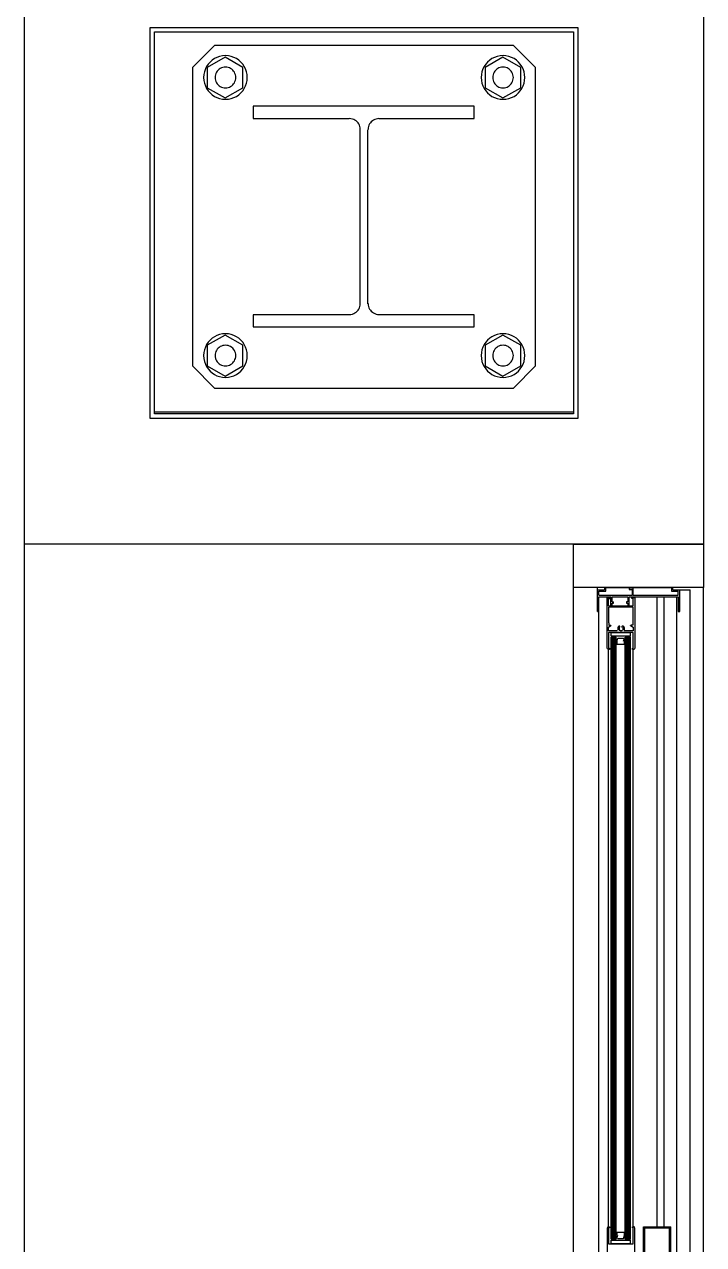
# Model space of a CAD drawing. Header units: millimetres. Extents: x 7649 to 34105, y 3983 to 25377.
# Drawn here: x 7649 to 8432, y 11830 to 13235 of the extents above; entities that cross this region are included whole.
import ezdxf

# ---------------------------------------------------------------- set-up
doc = ezdxf.new("R2010")
doc.units = ezdxf.units.MM

msp = doc.modelspace()

# ---------------------------------------------------------------- linework, layer by layer
at = {"layer": 'GEOMETRY', "color": 7}
for p, q in [((7649.45694, 5374.92222), (7649.45694, 25376.89306)), ((7868.53194, 13210.82222), (7843.13194, 13185.42222)), ((8212.49028, 13210.82222), (7868.53194, 13210.82222)), ((8237.89028, 13185.42222), (8212.49028, 13210.82222)), ((7880.70278, 13197.59306), (7860.06528, 13185.42222)), ((7863.19396, 13191.81873), (7861.06924, 13189.40484)), ((7865.60789, 13193.94341), (7863.19396, 13191.81873)), ((7868.28106, 13195.74893), (7865.60789, 13193.94341)), ((7871.18355, 13197.20535), (7868.28106, 13195.74893)), ((7874.28539, 13198.28273), (7871.18355, 13197.20535)), ((7877.55665, 13198.95111), (7874.28539, 13198.28273)), ((7880.96736, 13199.18056), (7877.55665, 13198.95111)), ((7900.81111, 13185.42222), (7880.70278, 13197.59306)), ((7884.37807, 13198.95111), (7880.96736, 13199.18056)), ((7887.64933, 13198.28273), (7884.37807, 13198.95111)), ((7890.75117, 13197.20535), (7887.64933, 13198.28273)), ((7893.65366, 13195.74893), (7890.75117, 13197.20535)), ((7896.32684, 13193.94341), (7893.65366, 13195.74893)), ((7898.74076, 13191.81873), (7896.32684, 13193.94341)), ((7900.86548, 13189.40484), (7898.74076, 13191.81873)), ((8200.31944, 13197.59306), (8180.21111, 13185.42222)), ((8182.81063, 13191.81873), (8180.68591, 13189.40484)), ((8185.22455, 13193.94341), (8182.81063, 13191.81873)), ((8187.89773, 13195.74893), (8185.22455, 13193.94341)), ((8190.80022, 13197.20535), (8187.89773, 13195.74893)), ((8193.90206, 13198.28273), (8190.80022, 13197.20535)), ((8197.17331, 13198.95111), (8193.90206, 13198.28273)), ((8200.58403, 13199.18056), (8197.17331, 13198.95111)), ((8220.95694, 13185.42222), (8200.31944, 13197.59306)), ((8203.99474, 13198.95111), (8200.58403, 13199.18056)), ((8207.26599, 13198.28273), (8203.99474, 13198.95111)), ((8210.36784, 13197.20535), (8207.26599, 13198.28273)), ((8213.27032, 13195.74893), (8210.36784, 13197.20535)), ((8215.9435, 13193.94341), (8213.27032, 13195.74893)), ((8218.35743, 13191.81873), (8215.9435, 13193.94341)), ((8220.48214, 13189.40484), (8218.35743, 13191.81873)), ((7843.13194, 13185.42222), (7843.13194, 12841.99306)), ((7856.0614, 13177.45596), (7855.83194, 13174.04514)), ((7856.72981, 13180.72729), (7856.0614, 13177.45596)), ((7857.80722, 13183.82917), (7856.72981, 13180.72729)), ((7859.26368, 13186.73167), (7857.80722, 13183.82917)), ((7861.06924, 13189.40484), (7859.26368, 13186.73167)), ((7860.06528, 13185.42222), (7860.06528, 13162.13889)), ((7869.4864, 13177.21018), (7869.1698, 13175.66068)), ((7869.99674, 13178.67945), (7869.4864, 13177.21018)), ((7870.68662, 13180.0543), (7869.99674, 13178.67945)), ((7871.54187, 13181.32055), (7870.68662, 13180.0543)), ((7872.5483, 13182.464), (7871.54187, 13181.32055)), ((7873.69173, 13183.47047), (7872.5483, 13182.464)), ((7874.95797, 13184.32576), (7873.69173, 13183.47047)), ((7876.33283, 13185.01569), (7874.95797, 13184.32576)), ((7877.80214, 13185.52606), (7876.33283, 13185.01569)), ((7879.35171, 13185.84269), (7877.80214, 13185.52606)), ((7880.96736, 13185.95139), (7879.35171, 13185.84269)), ((7882.58301, 13185.84269), (7880.96736, 13185.95139)), ((7884.13258, 13185.52606), (7882.58301, 13185.84269)), ((7885.60189, 13185.01569), (7884.13258, 13185.52606)), ((7886.97676, 13184.32576), (7885.60189, 13185.01569)), ((7888.243, 13183.47047), (7886.97676, 13184.32576)), ((7889.38642, 13182.464), (7888.243, 13183.47047)), ((7890.39285, 13181.32055), (7889.38642, 13182.464)), ((7891.2481, 13180.0543), (7890.39285, 13181.32055)), ((7891.93799, 13178.67945), (7891.2481, 13180.0543)), ((7892.44832, 13177.21018), (7891.93799, 13178.67945)), ((7892.76492, 13175.66068), (7892.44832, 13177.21018)), ((7900.81111, 13162.13889), (7900.81111, 13185.42222)), ((7902.67104, 13186.73167), (7900.86548, 13189.40484)), ((7904.1275, 13183.82917), (7902.67104, 13186.73167)), ((7905.20491, 13180.72729), (7904.1275, 13183.82917)), ((7905.87332, 13177.45596), (7905.20491, 13180.72729)), ((7906.10278, 13174.04514), (7905.87332, 13177.45596)), ((8175.67807, 13177.45596), (8175.44861, 13174.04514)), ((8176.34648, 13180.72729), (8175.67807, 13177.45596)), ((8177.42389, 13183.82917), (8176.34648, 13180.72729)), ((8178.88035, 13186.73167), (8177.42389, 13183.82917)), ((8180.68591, 13189.40484), (8178.88035, 13186.73167)), ((8180.21111, 13185.42222), (8180.21111, 13162.13889)), ((8189.10307, 13177.21018), (8188.78646, 13175.66068)), ((8189.6134, 13178.67945), (8189.10307, 13177.21018)), ((8190.30329, 13180.0543), (8189.6134, 13178.67945)), ((8191.15854, 13181.32055), (8190.30329, 13180.0543)), ((8192.16497, 13182.464), (8191.15854, 13181.32055)), ((8193.30839, 13183.47047), (8192.16497, 13182.464)), ((8194.57463, 13184.32576), (8193.30839, 13183.47047)), ((8195.9495, 13185.01569), (8194.57463, 13184.32576)), ((8197.41881, 13185.52606), (8195.9495, 13185.01569)), ((8198.96838, 13185.84269), (8197.41881, 13185.52606)), ((8200.58403, 13185.95139), (8198.96838, 13185.84269)), ((8202.19967, 13185.84269), (8200.58403, 13185.95139)), ((8203.74925, 13185.52606), (8202.19967, 13185.84269)), ((8205.21856, 13185.01569), (8203.74925, 13185.52606)), ((8206.59342, 13184.32576), (8205.21856, 13185.01569)), ((8207.85966, 13183.47047), (8206.59342, 13184.32576)), ((8209.00309, 13182.464), (8207.85966, 13183.47047)), ((8210.00952, 13181.32055), (8209.00309, 13182.464)), ((8210.86477, 13180.0543), (8210.00952, 13181.32055)), ((8211.55465, 13178.67945), (8210.86477, 13180.0543)), ((8212.06499, 13177.21018), (8211.55465, 13178.67945)), ((8212.38159, 13175.66068), (8212.06499, 13177.21018)), ((8222.28771, 13186.73167), (8220.48214, 13189.40484)), ((8220.95694, 13162.13889), (8220.95694, 13185.42222)), ((8223.74417, 13183.82917), (8222.28771, 13186.73167)), ((8224.82158, 13180.72729), (8223.74417, 13183.82917)), ((8225.48999, 13177.45596), (8224.82158, 13180.72729)), ((8225.71944, 13174.04514), (8225.48999, 13177.45596)), ((8237.89028, 12841.99306), (8237.89028, 13185.42222)), ((7855.83194, 13174.04514), (7856.0614, 13170.63432)), ((7856.0614, 13170.63432), (7856.72981, 13167.36299)), ((7856.72981, 13167.36299), (7857.80722, 13164.26111)), ((7857.80722, 13164.26111), (7859.26368, 13161.35861)), ((7860.06528, 13162.13889), (7880.70278, 13150.49722)), ((7869.1698, 13175.66068), (7869.06111, 13174.04514)), ((7869.06111, 13174.04514), (7869.1698, 13172.4296)), ((7869.1698, 13172.4296), (7869.4864, 13170.8801)), ((7869.4864, 13170.8801), (7869.99674, 13169.41083)), ((7869.99674, 13169.41083), (7870.68662, 13168.03597)), ((7870.68662, 13168.03597), (7871.54187, 13166.76973)), ((7871.54187, 13166.76973), (7872.5483, 13165.62627)), ((7872.5483, 13165.62627), (7873.69173, 13164.61981)), ((7873.69173, 13164.61981), (7874.95797, 13163.76451)), ((7874.95797, 13163.76451), (7876.33283, 13163.07459)), ((7876.33283, 13163.07459), (7877.80214, 13162.56421)), ((7877.80214, 13162.56421), (7879.35171, 13162.24759)), ((7879.35171, 13162.24759), (7880.96736, 13162.13889)), ((7880.70278, 13150.49722), (7900.81111, 13162.13889)), ((7880.96736, 13162.13889), (7882.58301, 13162.24759)), ((7882.58301, 13162.24759), (7884.13258, 13162.56421)), ((7884.13258, 13162.56421), (7885.60189, 13163.07459)), ((7885.60189, 13163.07459), (7886.97676, 13163.76451)), ((7886.97676, 13163.76451), (7888.243, 13164.61981)), ((7888.243, 13164.61981), (7889.38642, 13165.62627)), ((7889.38642, 13165.62627), (7890.39285, 13166.76973)), ((7890.39285, 13166.76973), (7891.2481, 13168.03597)), ((7891.2481, 13168.03597), (7891.93799, 13169.41083)), ((7891.93799, 13169.41083), (7892.44832, 13170.8801)), ((7892.44832, 13170.8801), (7892.76492, 13172.4296)), ((7892.87361, 13174.04514), (7892.76492, 13175.66068)), ((7892.76492, 13172.4296), (7892.87361, 13174.04514)), ((7902.67104, 13161.35861), (7904.1275, 13164.26111)), ((7904.1275, 13164.26111), (7905.20491, 13167.36299)), ((7905.20491, 13167.36299), (7905.87332, 13170.63432)), ((7905.87332, 13170.63432), (7906.10278, 13174.04514)), ((8175.44861, 13174.04514), (8175.67807, 13170.63432)), ((8175.67807, 13170.63432), (8176.34648, 13167.36299)), ((8176.34648, 13167.36299), (8177.42389, 13164.26111)), ((8177.42389, 13164.26111), (8178.88035, 13161.35861)), ((8180.21111, 13162.13889), (8200.31944, 13150.49722)), ((8188.78646, 13175.66068), (8188.67778, 13174.04514)), ((8188.67778, 13174.04514), (8188.78646, 13172.4296)), ((8188.78646, 13172.4296), (8189.10307, 13170.8801)), ((8189.10307, 13170.8801), (8189.6134, 13169.41083)), ((8189.6134, 13169.41083), (8190.30329, 13168.03597)), ((8190.30329, 13168.03597), (8191.15854, 13166.76973)), ((8191.15854, 13166.76973), (8192.16497, 13165.62627)), ((8192.16497, 13165.62627), (8193.30839, 13164.61981)), ((8193.30839, 13164.61981), (8194.57463, 13163.76451)), ((8194.57463, 13163.76451), (8195.9495, 13163.07459)), ((8195.9495, 13163.07459), (8197.41881, 13162.56421)), ((8197.41881, 13162.56421), (8198.96838, 13162.24759)), ((8198.96838, 13162.24759), (8200.58403, 13162.13889)), ((8200.31944, 13150.49722), (8220.95694, 13162.13889)), ((8200.58403, 13162.13889), (8202.19967, 13162.24759)), ((8202.19967, 13162.24759), (8203.74925, 13162.56421)), ((8203.74925, 13162.56421), (8205.21856, 13163.07459)), ((8205.21856, 13163.07459), (8206.59342, 13163.76451)), ((8206.59342, 13163.76451), (8207.85966, 13164.61981)), ((8207.85966, 13164.61981), (8209.00309, 13165.62627)), ((8209.00309, 13165.62627), (8210.00952, 13166.76973)), ((8210.00952, 13166.76973), (8210.86477, 13168.03597)), ((8210.86477, 13168.03597), (8211.55465, 13169.41083)), ((8211.55465, 13169.41083), (8212.06499, 13170.8801)), ((8212.06499, 13170.8801), (8212.38159, 13172.4296)), ((8212.49028, 13174.04514), (8212.38159, 13175.66068)), ((8212.38159, 13172.4296), (8212.49028, 13174.04514)), ((8222.28771, 13161.35861), (8223.74417, 13164.26111)), ((8223.74417, 13164.26111), (8224.82158, 13167.36299)), ((8224.82158, 13167.36299), (8225.48999, 13170.63432)), ((8225.48999, 13170.63432), (8225.71944, 13174.04514)), ((7859.26368, 13161.35861), (7861.06924, 13158.68544)), ((7861.06924, 13158.68544), (7863.19396, 13156.27155)), ((7863.19396, 13156.27155), (7865.60789, 13154.14687)), ((7865.60789, 13154.14687), (7868.28106, 13152.34134)), ((7868.28106, 13152.34134), (7871.18355, 13150.88493)), ((7871.18355, 13150.88493), (7874.28539, 13149.80755)), ((7874.28539, 13149.80755), (7877.55665, 13149.13917)), ((7877.55665, 13149.13917), (7880.96736, 13148.90972)), ((7880.96736, 13148.90972), (7884.37807, 13149.13917)), ((7884.37807, 13149.13917), (7887.64933, 13149.80755)), ((7887.64933, 13149.80755), (7890.75117, 13150.88493)), ((7890.75117, 13150.88493), (7893.65366, 13152.34134)), ((7893.65366, 13152.34134), (7896.32684, 13154.14687)), ((7896.32684, 13154.14687), (7898.74076, 13156.27155)), ((7898.74076, 13156.27155), (7900.86548, 13158.68544)), ((7900.86548, 13158.68544), (7902.67104, 13161.35861)), ((8178.88035, 13161.35861), (8180.68591, 13158.68544)), ((8180.68591, 13158.68544), (8182.81063, 13156.27155)), ((8182.81063, 13156.27155), (8185.22455, 13154.14687)), ((8185.22455, 13154.14687), (8187.89773, 13152.34134)), ((8187.89773, 13152.34134), (8190.80022, 13150.88493)), ((8190.80022, 13150.88493), (8193.90206, 13149.80755)), ((8193.90206, 13149.80755), (8197.17331, 13149.13917)), ((8197.17331, 13149.13917), (8200.58403, 13148.90972)), ((8200.58403, 13148.90972), (8203.99474, 13149.13917)), ((8203.99474, 13149.13917), (8207.26599, 13149.80755)), ((8207.26599, 13149.80755), (8210.36784, 13150.88493)), ((8210.36784, 13150.88493), (8213.27032, 13152.34134)), ((8213.27032, 13152.34134), (8215.9435, 13154.14687)), ((8215.9435, 13154.14687), (8218.35743, 13156.27155)), ((8218.35743, 13156.27155), (8220.48214, 13158.68544)), ((8220.48214, 13158.68544), (8222.28771, 13161.35861)), ((8167.51111, 13140.97222), (7912.98194, 13140.97222)), ((7912.98194, 13140.97222), (7912.98194, 13126.68472)), ((8167.51111, 13126.68472), (8167.51111, 13140.97222)), ((7912.98194, 13126.68472), (8023.57778, 13126.68472)), ((8025.52975, 13126.5712), (8023.84236, 13126.68472)), ((8027.14816, 13126.24051), (8025.52975, 13126.5712)), ((8028.68275, 13125.70747), (8027.14816, 13126.24051)), ((8030.11871, 13124.9869), (8028.68275, 13125.70747)), ((8031.44123, 13124.09362), (8030.11871, 13124.9869)), ((8032.63549, 13123.04244), (8031.44123, 13124.09362)), ((8033.68667, 13121.84818), (8032.63549, 13123.04244)), ((8034.57996, 13120.52566), (8033.68667, 13121.84818)), ((8035.30053, 13119.08969), (8034.57996, 13120.52566)), ((8046.97143, 13120.52566), (8046.25086, 13119.08969)), ((8047.86471, 13121.84818), (8046.97143, 13120.52566)), ((8048.91589, 13123.04244), (8047.86471, 13121.84818)), ((8050.11015, 13124.09362), (8048.91589, 13123.04244)), ((8051.43268, 13124.9869), (8050.11015, 13124.09362)), ((8052.86864, 13125.70747), (8051.43268, 13124.9869)), ((8054.40323, 13126.24051), (8052.86864, 13125.70747)), ((8056.02163, 13126.5712), (8054.40323, 13126.24051)), ((8057.70903, 13126.68472), (8056.02163, 13126.5712)), ((8057.44444, 13126.68472), (8167.51111, 13126.68472)), ((8035.83357, 13117.5551), (8035.30053, 13119.08969)), ((8036.16426, 13115.9367), (8035.83357, 13117.5551)), ((8036.27778, 13114.24931), (8036.16426, 13115.9367)), ((8036.27778, 12913.43056), (8036.27778, 13113.98472)), ((8044.74444, 12913.43056), (8044.74444, 13113.98472)), ((8045.38713, 13115.9367), (8045.27361, 13114.24931)), ((8045.71782, 13117.5551), (8045.38713, 13115.9367)), ((8046.25086, 13119.08969), (8045.71782, 13117.5551)), ((8035.30053, 12908.85475), (8035.83357, 12910.38934)), ((8035.83357, 12910.38934), (8036.16426, 12912.00775)), ((8036.16426, 12912.00775), (8036.27778, 12913.69514)), ((8045.27361, 12913.69514), (8045.38713, 12912.00775)), ((8045.38713, 12912.00775), (8045.71782, 12910.38934)), ((8045.71782, 12910.38934), (8046.25086, 12908.85475)), ((8023.57778, 12900.73056), (7912.98194, 12900.73056)), ((7912.98194, 12900.73056), (7912.98194, 12886.97222)), ((8023.84236, 12901.25972), (8025.52975, 12901.37324)), ((8025.52975, 12901.37324), (8027.14816, 12901.70393)), ((8027.14816, 12901.70393), (8028.68275, 12902.23697)), ((8028.68275, 12902.23697), (8030.11871, 12902.95754)), ((8030.11871, 12902.95754), (8031.44123, 12903.85083)), ((8031.44123, 12903.85083), (8032.63549, 12904.90201)), ((8032.63549, 12904.90201), (8033.68667, 12906.09627)), ((8033.68667, 12906.09627), (8034.57996, 12907.41879)), ((8034.57996, 12907.41879), (8035.30053, 12908.85475)), ((8046.25086, 12908.85475), (8046.97143, 12907.41879)), ((8046.97143, 12907.41879), (8047.86471, 12906.09627)), ((8047.86471, 12906.09627), (8048.91589, 12904.90201)), ((8048.91589, 12904.90201), (8050.11015, 12903.85083)), ((8050.11015, 12903.85083), (8051.43268, 12902.95754)), ((8051.43268, 12902.95754), (8052.86864, 12902.23697)), ((8052.86864, 12902.23697), (8054.40323, 12901.70393)), ((8054.40323, 12901.70393), (8056.02163, 12901.37324)), ((8056.02163, 12901.37324), (8057.70903, 12901.25972)), ((8167.51111, 12900.73056), (8057.44444, 12900.73056)), ((8167.51111, 12886.97222), (8167.51111, 12900.73056)), ((7912.98194, 12886.97222), (8167.51111, 12886.97222)), ((7861.06924, 12869.259), (7859.26368, 12866.58583)), ((7880.70278, 12877.44722), (7860.06528, 12865.80556)), ((7863.19396, 12871.6729), (7861.06924, 12869.259)), ((7865.60789, 12873.79758), (7863.19396, 12871.6729)), ((7868.28106, 12875.6031), (7865.60789, 12873.79758)), ((7871.18355, 12877.05952), (7868.28106, 12875.6031)), ((7874.28539, 12878.13689), (7871.18355, 12877.05952)), ((7877.55665, 12878.80527), (7874.28539, 12878.13689)), ((7880.96736, 12879.03472), (7877.55665, 12878.80527)), ((7900.81111, 12865.80556), (7880.70278, 12877.44722)), ((7884.37807, 12878.80527), (7880.96736, 12879.03472)), ((7887.64933, 12878.13689), (7884.37807, 12878.80527)), ((7890.75117, 12877.05952), (7887.64933, 12878.13689)), ((7893.65366, 12875.6031), (7890.75117, 12877.05952)), ((7896.32684, 12873.79758), (7893.65366, 12875.6031)), ((7898.74076, 12871.6729), (7896.32684, 12873.79758)), ((7900.86548, 12869.259), (7898.74076, 12871.6729)), ((7902.67104, 12866.58583), (7900.86548, 12869.259)), ((8180.68591, 12869.259), (8178.88035, 12866.58583)), ((8200.31944, 12877.44722), (8180.21111, 12865.80556)), ((8182.81063, 12871.6729), (8180.68591, 12869.259)), ((8185.22455, 12873.79758), (8182.81063, 12871.6729)), ((8187.89773, 12875.6031), (8185.22455, 12873.79758)), ((8190.80022, 12877.05952), (8187.89773, 12875.6031)), ((8193.90206, 12878.13689), (8190.80022, 12877.05952)), ((8197.17331, 12878.80527), (8193.90206, 12878.13689)), ((8200.58403, 12879.03472), (8197.17331, 12878.80527)), ((8220.95694, 12865.80556), (8200.31944, 12877.44722)), ((8203.99474, 12878.80527), (8200.58403, 12879.03472)), ((8207.26599, 12878.13689), (8203.99474, 12878.80527)), ((8210.36784, 12877.05952), (8207.26599, 12878.13689)), ((8213.27032, 12875.6031), (8210.36784, 12877.05952)), ((8215.9435, 12873.79758), (8213.27032, 12875.6031)), ((8218.35743, 12871.6729), (8215.9435, 12873.79758)), ((8220.48214, 12869.259), (8218.35743, 12871.6729)), ((8222.28771, 12866.58583), (8220.48214, 12869.259)), ((7856.0614, 12857.31013), (7855.83194, 12853.89931)), ((7855.83194, 12853.89931), (7856.0614, 12850.48848)), ((7856.72981, 12860.58145), (7856.0614, 12857.31013)), ((7857.80722, 12863.68333), (7856.72981, 12860.58145)), ((7859.26368, 12866.58583), (7857.80722, 12863.68333)), ((7860.06528, 12865.80556), (7860.06528, 12841.99306)), ((7869.1698, 12855.51484), (7869.06111, 12853.89931)), ((7869.06111, 12853.89931), (7869.1698, 12852.28377)), ((7869.4864, 12857.06434), (7869.1698, 12855.51484)), ((7869.99674, 12858.53362), (7869.4864, 12857.06434)), ((7870.68662, 12859.90847), (7869.99674, 12858.53362)), ((7871.54187, 12861.17472), (7870.68662, 12859.90847)), ((7872.5483, 12862.31817), (7871.54187, 12861.17472)), ((7873.69173, 12863.32464), (7872.5483, 12862.31817)), ((7874.95797, 12864.17993), (7873.69173, 12863.32464)), ((7876.33283, 12864.86986), (7874.95797, 12864.17993)), ((7877.80214, 12865.38023), (7876.33283, 12864.86986)), ((7879.35171, 12865.69686), (7877.80214, 12865.38023)), ((7880.96736, 12865.80556), (7879.35171, 12865.69686)), ((7882.58301, 12865.69686), (7880.96736, 12865.80556)), ((7884.13258, 12865.38023), (7882.58301, 12865.69686)), ((7885.60189, 12864.86986), (7884.13258, 12865.38023)), ((7886.97676, 12864.17993), (7885.60189, 12864.86986)), ((7888.243, 12863.32464), (7886.97676, 12864.17993)), ((7889.38642, 12862.31817), (7888.243, 12863.32464)), ((7890.39285, 12861.17472), (7889.38642, 12862.31817)), ((7891.2481, 12859.90847), (7890.39285, 12861.17472)), ((7891.93799, 12858.53362), (7891.2481, 12859.90847)), ((7892.44832, 12857.06434), (7891.93799, 12858.53362)), ((7892.76492, 12855.51484), (7892.44832, 12857.06434)), ((7892.87361, 12853.89931), (7892.76492, 12855.51484)), ((7892.76492, 12852.28377), (7892.87361, 12853.89931)), ((7900.81111, 12841.99306), (7900.81111, 12865.80556)), ((7904.1275, 12863.68333), (7902.67104, 12866.58583)), ((7905.20491, 12860.58145), (7904.1275, 12863.68333)), ((7905.87332, 12857.31013), (7905.20491, 12860.58145)), ((7906.10278, 12853.89931), (7905.87332, 12857.31013)), ((7905.87332, 12850.48848), (7906.10278, 12853.89931)), ((8175.67807, 12857.31013), (8175.44861, 12853.89931)), ((8175.44861, 12853.89931), (8175.67807, 12850.48848)), ((8176.34648, 12860.58145), (8175.67807, 12857.31013)), ((8177.42389, 12863.68333), (8176.34648, 12860.58145)), ((8178.88035, 12866.58583), (8177.42389, 12863.68333)), ((8180.21111, 12865.80556), (8180.21111, 12841.99306)), ((8188.78646, 12855.51484), (8188.67778, 12853.89931)), ((8188.67778, 12853.89931), (8188.78646, 12852.28377)), ((8189.10307, 12857.06434), (8188.78646, 12855.51484)), ((8189.6134, 12858.53362), (8189.10307, 12857.06434)), ((8190.30329, 12859.90847), (8189.6134, 12858.53362)), ((8191.15854, 12861.17472), (8190.30329, 12859.90847)), ((8192.16497, 12862.31817), (8191.15854, 12861.17472)), ((8193.30839, 12863.32464), (8192.16497, 12862.31817)), ((8194.57463, 12864.17993), (8193.30839, 12863.32464)), ((8195.9495, 12864.86986), (8194.57463, 12864.17993)), ((8197.41881, 12865.38023), (8195.9495, 12864.86986)), ((8198.96838, 12865.69686), (8197.41881, 12865.38023)), ((8200.58403, 12865.80556), (8198.96838, 12865.69686)), ((8202.19967, 12865.69686), (8200.58403, 12865.80556)), ((8203.74925, 12865.38023), (8202.19967, 12865.69686)), ((8205.21856, 12864.86986), (8203.74925, 12865.38023)), ((8206.59342, 12864.17993), (8205.21856, 12864.86986)), ((8207.85966, 12863.32464), (8206.59342, 12864.17993)), ((8209.00309, 12862.31817), (8207.85966, 12863.32464)), ((8210.00952, 12861.17472), (8209.00309, 12862.31817)), ((8210.86477, 12859.90847), (8210.00952, 12861.17472)), ((8211.55465, 12858.53362), (8210.86477, 12859.90847)), ((8212.06499, 12857.06434), (8211.55465, 12858.53362)), ((8212.38159, 12855.51484), (8212.06499, 12857.06434)), ((8212.49028, 12853.89931), (8212.38159, 12855.51484)), ((8212.38159, 12852.28377), (8212.49028, 12853.89931)), ((8220.95694, 12841.99306), (8220.95694, 12865.80556)), ((8223.74417, 12863.68333), (8222.28771, 12866.58583)), ((8224.82158, 12860.58145), (8223.74417, 12863.68333)), ((8225.48999, 12857.31013), (8224.82158, 12860.58145)), ((8225.71944, 12853.89931), (8225.48999, 12857.31013)), ((8225.48999, 12850.48848), (8225.71944, 12853.89931)), ((7843.13194, 12841.99306), (7868.53194, 12816.59306)), ((7856.0614, 12850.48848), (7856.72981, 12847.21716)), ((7856.72981, 12847.21716), (7857.80722, 12844.11528)), ((7857.80722, 12844.11528), (7859.26368, 12841.21278)), ((7859.26368, 12841.21278), (7861.06924, 12838.53961)), ((7860.06528, 12841.99306), (7880.70278, 12830.35139)), ((7869.1698, 12852.28377), (7869.4864, 12850.73427)), ((7869.4864, 12850.73427), (7869.99674, 12849.265)), ((7869.99674, 12849.265), (7870.68662, 12847.89014)), ((7870.68662, 12847.89014), (7871.54187, 12846.62389)), ((7871.54187, 12846.62389), (7872.5483, 12845.48044)), ((7872.5483, 12845.48044), (7873.69173, 12844.47397)), ((7873.69173, 12844.47397), (7874.95797, 12843.61868)), ((7874.95797, 12843.61868), (7876.33283, 12842.92875)), ((7876.33283, 12842.92875), (7877.80214, 12842.41838)), ((7877.80214, 12842.41838), (7879.35171, 12842.10175)), ((7879.35171, 12842.10175), (7880.96736, 12841.99306)), ((7880.70278, 12830.35139), (7900.81111, 12841.99306)), ((7880.96736, 12841.99306), (7882.58301, 12842.10175)), ((7882.58301, 12842.10175), (7884.13258, 12842.41838)), ((7884.13258, 12842.41838), (7885.60189, 12842.92875)), ((7885.60189, 12842.92875), (7886.97676, 12843.61868)), ((7886.97676, 12843.61868), (7888.243, 12844.47397)), ((7888.243, 12844.47397), (7889.38642, 12845.48044)), ((7889.38642, 12845.48044), (7890.39285, 12846.62389)), ((7890.39285, 12846.62389), (7891.2481, 12847.89014)), ((7891.2481, 12847.89014), (7891.93799, 12849.265)), ((7891.93799, 12849.265), (7892.44832, 12850.73427)), ((7892.44832, 12850.73427), (7892.76492, 12852.28377)), ((7900.86548, 12838.53961), (7902.67104, 12841.21278)), ((7902.67104, 12841.21278), (7904.1275, 12844.11528)), ((7904.1275, 12844.11528), (7905.20491, 12847.21716)), ((7905.20491, 12847.21716), (7905.87332, 12850.48848)), ((8175.67807, 12850.48848), (8176.34648, 12847.21716)), ((8176.34648, 12847.21716), (8177.42389, 12844.11528)), ((8177.42389, 12844.11528), (8178.88035, 12841.21278)), ((8178.88035, 12841.21278), (8180.68591, 12838.53961)), ((8180.21111, 12841.99306), (8200.31944, 12830.35139)), ((8188.78646, 12852.28377), (8189.10307, 12850.73427)), ((8189.10307, 12850.73427), (8189.6134, 12849.265)), ((8189.6134, 12849.265), (8190.30329, 12847.89014)), ((8190.30329, 12847.89014), (8191.15854, 12846.62389)), ((8191.15854, 12846.62389), (8192.16497, 12845.48044)), ((8192.16497, 12845.48044), (8193.30839, 12844.47397)), ((8193.30839, 12844.47397), (8194.57463, 12843.61868)), ((8194.57463, 12843.61868), (8195.9495, 12842.92875)), ((8195.9495, 12842.92875), (8197.41881, 12842.41838)), ((8197.41881, 12842.41838), (8198.96838, 12842.10175)), ((8198.96838, 12842.10175), (8200.58403, 12841.99306)), ((8200.31944, 12830.35139), (8220.95694, 12841.99306)), ((8200.58403, 12841.99306), (8202.19967, 12842.10175)), ((8202.19967, 12842.10175), (8203.74925, 12842.41838)), ((8203.74925, 12842.41838), (8205.21856, 12842.92875)), ((8205.21856, 12842.92875), (8206.59342, 12843.61868)), ((8206.59342, 12843.61868), (8207.85966, 12844.47397)), ((8207.85966, 12844.47397), (8209.00309, 12845.48044)), ((8209.00309, 12845.48044), (8210.00952, 12846.62389)), ((8210.00952, 12846.62389), (8210.86477, 12847.89014)), ((8210.86477, 12847.89014), (8211.55465, 12849.265)), ((8211.55465, 12849.265), (8212.06499, 12850.73427)), ((8212.06499, 12850.73427), (8212.38159, 12852.28377)), ((8212.49028, 12816.59306), (8237.89028, 12841.99306)), ((8220.48214, 12838.53961), (8222.28771, 12841.21278)), ((8222.28771, 12841.21278), (8223.74417, 12844.11528)), ((8223.74417, 12844.11528), (8224.82158, 12847.21716)), ((8224.82158, 12847.21716), (8225.48999, 12850.48848)), ((7861.06924, 12838.53961), (7863.19396, 12836.12571)), ((7863.19396, 12836.12571), (7865.60789, 12834.00103)), ((7865.60789, 12834.00103), (7868.28106, 12832.19551)), ((7868.28106, 12832.19551), (7871.18355, 12830.73909)), ((7871.18355, 12830.73909), (7874.28539, 12829.66172)), ((7874.28539, 12829.66172), (7877.55665, 12828.99334)), ((7877.55665, 12828.99334), (7880.96736, 12828.76389)), ((7880.96736, 12828.76389), (7884.37807, 12828.99334)), ((7884.37807, 12828.99334), (7887.64933, 12829.66172)), ((7887.64933, 12829.66172), (7890.75117, 12830.73909)), ((7890.75117, 12830.73909), (7893.65366, 12832.19551)), ((7893.65366, 12832.19551), (7896.32684, 12834.00103)), ((7896.32684, 12834.00103), (7898.74076, 12836.12571)), ((7898.74076, 12836.12571), (7900.86548, 12838.53961)), ((8180.68591, 12838.53961), (8182.81063, 12836.12571)), ((8182.81063, 12836.12571), (8185.22455, 12834.00103)), ((8185.22455, 12834.00103), (8187.89773, 12832.19551)), ((8187.89773, 12832.19551), (8190.80022, 12830.73909)), ((8190.80022, 12830.73909), (8193.90206, 12829.66172)), ((8193.90206, 12829.66172), (8197.17331, 12828.99334)), ((8197.17331, 12828.99334), (8200.58403, 12828.76389)), ((8200.58403, 12828.76389), (8203.99474, 12828.99334)), ((8203.99474, 12828.99334), (8207.26599, 12829.66172)), ((8207.26599, 12829.66172), (8210.36784, 12830.73909)), ((8210.36784, 12830.73909), (8213.27032, 12832.19551)), ((8213.27032, 12832.19551), (8215.9435, 12834.00103)), ((8215.9435, 12834.00103), (8218.35743, 12836.12571)), ((8218.35743, 12836.12571), (8220.48214, 12838.53961)), ((7868.53194, 12816.59306), (8212.49028, 12816.59306)), ((7799.21111, 12789.07639), (8281.81111, 12789.07639)), ((8281.81111, 11056.58472), (8281.81111, 12586.93472)), ((8309.32778, 12584.28889), (8309.32778, 12586.93472)), ((8318.85278, 12586.93472), (8317.26528, 12586.93472)), ((8317.26528, 12586.93472), (8317.26528, 12584.28889)), ((8318.85278, 12582.70139), (8318.85278, 12586.93472)), ((8318.85278, 12586.93472), (8394.52361, 12586.93472)), ((8345.84028, 12586.40556), (8345.84028, 12584.81806)), ((8345.84028, 12586.40556), (8350.60278, 12586.40556)), ((8350.60278, 12577.93889), (8350.60278, 12586.40556)), ((8396.11111, 12586.93472), (8394.52361, 12586.93472)), ((8394.52361, 12586.93472), (8394.52361, 12582.70139)), ((8396.11111, 12584.28889), (8396.11111, 12586.93472)), ((8431.56528, 11056.58472), (8431.56528, 12586.93472)), ((8309.32778, 12584.28889), (8317.26528, 12584.28889)), ((8309.32778, 12559.41806), (8309.32778, 12584.28889)), ((8310.91528, 12582.70139), (8318.85278, 12582.70139)), ((8310.91528, 12577.93889), (8310.91528, 12582.70139)), ((8310.91528, 12577.93889), (8349.54444, 12577.93889)), ((8310.91528, 12559.41806), (8310.91528, 12576.35139)), ((8310.91528, 12576.35139), (8324.67361, 12576.35139)), ((8310.91528, 11066.63889), (8310.91528, 12576.35139)), ((8320.44028, 12516.55556), (8320.44028, 12575.29306)), ((8320.44028, 12575.29306), (8323.61528, 12575.29306)), ((8322.02778, 12565.76806), (8322.02778, 12574.23472)), ((8322.02778, 12574.23472), (8323.61528, 12574.23472)), ((8323.61528, 12574.23472), (8323.61528, 12575.29306)), ((8324.67361, 12566.29722), (8324.67361, 12576.35139)), ((8326.26111, 12570.53056), (8326.26111, 12576.35139)), ((8326.26111, 12576.35139), (8344.25278, 12576.35139)), ((8344.25278, 12576.35139), (8344.25278, 12570.53056)), ((8345.84028, 12584.81806), (8349.54444, 12584.81806)), ((8345.84028, 12576.35139), (8402.46111, 12576.35139)), ((8345.84028, 12566.29722), (8345.84028, 12576.35139)), ((8349.01528, 12575.29306), (8352.19028, 12575.29306)), ((8349.01528, 12574.23472), (8349.01528, 12575.29306)), ((8350.60278, 12574.23472), (8349.01528, 12574.23472)), ((8349.54444, 12577.93889), (8349.54444, 12584.81806)), ((8350.60278, 12577.93889), (8402.46111, 12577.93889)), ((8350.60278, 12565.76806), (8350.60278, 12574.23472)), ((8352.19028, 12575.29306), (8352.19028, 12516.55556)), ((8378.11944, 11850.86389), (8378.11944, 12576.35139)), ((8386.05694, 11850.86389), (8386.05694, 12576.35139)), ((8394.52361, 12582.70139), (8402.46111, 12582.70139)), ((8396.11111, 12584.28889), (8404.04861, 12584.28889)), ((8400.87361, 11066.63889), (8400.87361, 12576.35139)), ((8402.46111, 12577.93889), (8402.46111, 12582.70139)), ((8402.46111, 12576.35139), (8402.46111, 12559.41806)), ((8404.04861, 12584.28889), (8416.21944, 12584.28889)), ((8404.04861, 12559.41806), (8404.04861, 12584.28889)), ((8416.21944, 11058.70139), (8416.21944, 12584.28889)), ((8309.32778, 12559.41806), (8310.91528, 12559.41806)), ((8322.02778, 12565.76806), (8350.60278, 12565.76806)), ((8350.60278, 12564.18056), (8322.02778, 12564.18056)), ((8322.02778, 12564.18056), (8322.02778, 12546.18889)), ((8324.67361, 12566.29722), (8326.26111, 12566.29722)), ((8326.26111, 12570.53056), (8327.84861, 12570.53056)), ((8326.26111, 12566.29722), (8326.26111, 12568.94306)), ((8326.26111, 12568.94306), (8327.84861, 12568.94306)), ((8327.84861, 12568.94306), (8327.84861, 12570.53056)), ((8344.25278, 12570.53056), (8342.66528, 12570.53056)), ((8342.66528, 12570.53056), (8342.66528, 12568.94306)), ((8342.66528, 12568.94306), (8344.25278, 12568.94306)), ((8344.25278, 12568.94306), (8344.25278, 12566.29722)), ((8344.25278, 12566.29722), (8345.84028, 12566.29722)), ((8350.60278, 12546.18889), (8350.60278, 12564.18056)), ((8402.46111, 12559.41806), (8404.04861, 12559.41806)), ((8322.02778, 12546.18889), (8322.55694, 12546.18889)), ((8322.55694, 12546.18889), (8322.55694, 12543.54306)), ((8350.60278, 12546.18889), (8350.07361, 12546.18889)), ((8350.07361, 12546.18889), (8350.07361, 12543.54306)), ((8322.02778, 12541.42639), (8324.67361, 12543.01389)), ((8322.02778, 12537.19306), (8322.02778, 12541.42639)), ((8332.08194, 12537.19306), (8322.02778, 12537.19306)), ((8350.60278, 12535.07639), (8322.02778, 12535.07639)), ((8322.02778, 12535.07639), (8322.02778, 12517.08472)), ((8322.55694, 12543.54306), (8324.67361, 12543.54306)), ((8325.20278, 12543.01389), (8325.20278, 12543.54306)), ((8325.20278, 12530.84306), (8325.20278, 12535.07639)), ((8325.20278, 12535.07639), (8347.42778, 12535.07639)), ((8347.42778, 12530.84306), (8325.20278, 12530.84306)), ((8325.20278, 11836.57639), (8325.20278, 12529.78472)), ((8325.20278, 12529.78472), (8331.02361, 12529.78472)), ((8326.26111, 11836.57639), (8326.26111, 12529.78472)), ((8327.31944, 11836.57639), (8327.31944, 12529.78472)), ((8328.37778, 11836.57639), (8328.37778, 12529.78472)), ((8329.43611, 11836.57639), (8329.43611, 12529.78472)), ((8329.96528, 11836.57639), (8329.96528, 12529.78472)), ((8331.02361, 11836.57639), (8331.02361, 12529.78472)), ((8332.6469, 12540.1066), (8332.61231, 12539.68011)), ((8332.61231, 12539.68011), (8332.62402, 12539.25021)), ((8332.62402, 12539.25021), (8332.68298, 12538.82068)), ((8332.72688, 12540.52589), (8332.6469, 12540.1066)), ((8332.68298, 12538.82068), (8332.79012, 12538.39529)), ((8332.8513, 12540.93421), (8332.72688, 12540.52589)), ((8332.79012, 12538.39529), (8332.94637, 12537.97784)), ((8333.01923, 12541.32777), (8332.8513, 12540.93421)), ((8333.22974, 12541.70279), (8333.01923, 12541.32777)), ((8333.48189, 12542.05549), (8333.22974, 12541.70279)), ((8333.77475, 12542.38208), (8333.48189, 12542.05549)), ((8334.10738, 12542.67879), (8333.77475, 12542.38208)), ((8334.03005, 12542.35614), (8333.9687, 12542.31187)), ((8334.09458, 12542.39397), (8334.03005, 12542.35614)), ((8334.16179, 12542.4253), (8334.09458, 12542.39397)), ((8334.2312, 12542.45008), (8334.16179, 12542.4253)), ((8334.19861, 12540.36806), (8334.72778, 12540.36806)), ((8334.21164, 12539.82341), (8334.19861, 12539.57431)), ((8334.19861, 12539.57431), (8334.21164, 12539.3252)), ((8334.19861, 12537.72222), (8334.72778, 12537.72222)), ((8334.25074, 12540.07036), (8334.21164, 12539.82341)), ((8334.21164, 12539.3252), (8334.25074, 12539.07825)), ((8334.30233, 12542.46826), (8334.2312, 12542.45008)), ((8334.3159, 12540.31301), (8334.25074, 12540.07036)), ((8334.25074, 12539.07825), (8334.3159, 12538.83561)), ((8334.3747, 12542.47977), (8334.30233, 12542.46826)), ((8334.40712, 12540.54919), (8334.3159, 12540.31301)), ((8334.3159, 12538.83561), (8334.40712, 12538.59942)), ((8334.44783, 12542.48458), (8334.3747, 12542.47977)), ((8334.52441, 12540.77675), (8334.40712, 12540.54919)), ((8334.40712, 12538.59942), (8334.52441, 12538.37186)), ((8334.52122, 12542.48261), (8334.44783, 12542.48458)), ((8334.5944, 12542.47383), (8334.52122, 12542.48261)), ((8334.66776, 12540.99355), (8334.52441, 12540.77675)), ((8334.52441, 12538.37186), (8334.66776, 12538.15506)), ((8334.66688, 12542.45817), (8334.5944, 12542.47383)), ((8334.73818, 12542.43558), (8334.66688, 12542.45817)), ((8334.72778, 12537.72222), (8334.72778, 12537.19306)), ((8334.80782, 12542.406), (8334.73818, 12542.43558)), ((8334.87434, 12542.36996), (8334.80782, 12542.406)), ((8334.93643, 12542.32825), (8334.87434, 12542.36996)), ((8334.99383, 12542.28131), (8334.93643, 12542.32825)), ((8335.04629, 12542.22954), (8334.99383, 12542.28131)), ((8335.01786, 12541.12318), (8335.05468, 12541.16165)), ((8335.09355, 12542.17336), (8335.04629, 12542.22954)), ((8335.05468, 12541.16165), (8335.08865, 12541.20226)), ((8335.08865, 12541.20226), (8335.11972, 12541.24485)), ((8335.13535, 12542.11316), (8335.09355, 12542.17336)), ((8335.11972, 12541.24485), (8335.14779, 12541.28927)), ((8335.17143, 12542.04938), (8335.13535, 12542.11316)), ((8335.14779, 12541.28927), (8335.17282, 12541.33535)), ((8335.16062, 12537.66221), (8335.37742, 12537.51886)), ((8335.20152, 12541.98241), (8335.17143, 12542.04938)), ((8335.17282, 12541.33535), (8335.19473, 12541.38293)), ((8335.19473, 12541.38293), (8335.21346, 12541.43186)), ((8335.22538, 12541.91268), (8335.20152, 12541.98241)), ((8335.21346, 12541.43186), (8335.22893, 12541.48196)), ((8335.24274, 12541.84058), (8335.22538, 12541.91268)), ((8335.22893, 12541.48196), (8335.24109, 12541.53309)), ((8335.24109, 12541.53309), (8335.24985, 12541.58507)), ((8335.25335, 12541.76655), (8335.24274, 12541.84058)), ((8335.24985, 12541.58507), (8335.25516, 12541.63775)), ((8335.25694, 12541.69097), (8335.25335, 12541.76655)), ((8335.25516, 12541.63775), (8335.25694, 12541.69097)), ((8335.37742, 12537.51886), (8335.60498, 12537.40157)), ((8335.60498, 12537.40157), (8335.84116, 12537.31034)), ((8335.84116, 12537.31034), (8336.0838, 12537.24518)), ((8336.0838, 12537.24518), (8336.33076, 12537.20609)), ((8336.33076, 12537.20609), (8336.57986, 12537.19306)), ((8336.57986, 12537.19306), (8336.82897, 12537.20609)), ((8336.82897, 12537.20609), (8337.07592, 12537.24518)), ((8337.07592, 12537.24518), (8337.31856, 12537.31034)), ((8337.31856, 12537.31034), (8337.55474, 12537.40157)), ((8337.37361, 12537.19306), (8337.37361, 12537.72222)), ((8337.37659, 12541.76), (8337.37415, 12541.66162)), ((8337.37415, 12541.66162), (8337.38385, 12541.5637)), ((8337.39119, 12541.85762), (8337.37659, 12541.76)), ((8337.38385, 12541.5637), (8337.40563, 12541.46743)), ((8337.41802, 12541.95326), (8337.39119, 12541.85762)), ((8337.40563, 12541.46743), (8337.43945, 12541.37403)), ((8337.45711, 12542.04571), (8337.41802, 12541.95326)), ((8337.43945, 12541.37403), (8337.48527, 12541.28472)), ((8337.50851, 12542.13377), (8337.45711, 12542.04571)), ((8337.48527, 12541.28472), (8337.54303, 12541.2007)), ((8337.57225, 12542.21622), (8337.50851, 12542.13377)), ((8337.54303, 12541.2007), (8337.6127, 12541.12318)), ((8337.55474, 12537.40157), (8337.78231, 12537.51886)), ((8337.64615, 12542.28972), (8337.57225, 12542.21622)), ((8337.72714, 12542.35166), (8337.64615, 12542.28972)), ((8337.81403, 12542.40193), (8337.72714, 12542.35166)), ((8337.78231, 12537.51886), (8337.9991, 12537.66221)), ((8337.90559, 12542.44043), (8337.81403, 12542.40193)), ((8338.00064, 12542.46705), (8337.90559, 12542.44043)), ((8338.09795, 12542.48168), (8338.00064, 12542.46705)), ((8338.19633, 12542.48423), (8338.09795, 12542.48168)), ((8338.29455, 12542.47457), (8338.19633, 12542.48423)), ((8338.39143, 12542.45262), (8338.29455, 12542.47457)), ((8338.48574, 12542.41825), (8338.39143, 12542.45262)), ((8338.57629, 12542.37137), (8338.48574, 12542.41825)), ((8338.63531, 12540.77675), (8338.49196, 12540.99355)), ((8338.49196, 12538.15506), (8338.63531, 12538.37186)), ((8338.66186, 12542.31187), (8338.57629, 12542.37137)), ((8338.7526, 12540.54919), (8338.63531, 12540.77675)), ((8338.63531, 12538.37186), (8338.7526, 12538.59942)), ((8338.84382, 12540.31301), (8338.7526, 12540.54919)), ((8338.7526, 12538.59942), (8338.84382, 12538.83561)), ((8338.90898, 12540.07036), (8338.84382, 12540.31301)), ((8338.84382, 12538.83561), (8338.90898, 12539.07825)), ((8338.94808, 12539.82341), (8338.90898, 12540.07036)), ((8338.90898, 12539.07825), (8338.94808, 12539.3252)), ((8338.96111, 12539.57431), (8338.94808, 12539.82341)), ((8338.94808, 12539.3252), (8338.96111, 12539.57431)), ((8339.28039, 12542.48261), (8339.05234, 12542.67879)), ((8339.49146, 12542.27131), (8339.28039, 12542.48261)), ((8339.685, 12542.04602), (8339.49146, 12542.27131)), ((8339.86047, 12541.80786), (8339.685, 12542.04602)), ((8340.01733, 12541.55795), (8339.86047, 12541.80786)), ((8340.15503, 12541.29743), (8340.01733, 12541.55795)), ((8350.60278, 12537.19306), (8340.01944, 12537.19306)), ((8340.27303, 12541.02742), (8340.15503, 12541.29743)), ((8340.21335, 12537.97784), (8340.26639, 12538.10446)), ((8340.26639, 12538.10446), (8340.31496, 12538.23265)), ((8340.37079, 12540.74903), (8340.27303, 12541.02742)), ((8340.31496, 12538.23265), (8340.35901, 12538.36228)), ((8340.35901, 12538.36228), (8340.39854, 12538.49324)), ((8340.44778, 12540.46341), (8340.37079, 12540.74903)), ((8340.39854, 12538.49324), (8340.43351, 12538.62541)), ((8340.43351, 12538.62541), (8340.46389, 12538.75866)), ((8340.50343, 12540.17166), (8340.44778, 12540.46341)), ((8340.46389, 12538.75866), (8340.48967, 12538.89288)), ((8340.48967, 12538.89288), (8340.51082, 12539.02795)), ((8340.53723, 12539.87492), (8340.50343, 12540.17166)), ((8340.51082, 12539.02795), (8340.52732, 12539.16374)), ((8340.52732, 12539.16374), (8340.53913, 12539.30015)), ((8340.54861, 12539.57431), (8340.53723, 12539.87492)), ((8340.53913, 12539.30015), (8340.54624, 12539.43704)), ((8340.54624, 12539.43704), (8340.54861, 12539.57431)), ((8341.07778, 11836.57639), (8341.07778, 12529.78472)), ((8341.07778, 12529.78472), (8347.42778, 12529.78472)), ((8342.13611, 11836.57639), (8342.13611, 12529.78472)), ((8343.19444, 11836.57639), (8343.19444, 12529.78472)), ((8344.25278, 11836.57639), (8344.25278, 12529.78472)), ((8345.31111, 11836.57639), (8345.31111, 12529.78472)), ((8346.36944, 11836.57639), (8346.36944, 12529.78472)), ((8347.42778, 12543.01389), (8347.42778, 12543.54306)), ((8347.42778, 12543.01389), (8350.60278, 12541.42639)), ((8347.42778, 12530.84306), (8347.42778, 12535.07639)), ((8347.42778, 11836.57639), (8347.42778, 12529.78472)), ((8350.07361, 12543.54306), (8347.95694, 12543.54306)), ((8350.60278, 12541.42639), (8350.60278, 12537.19306)), ((8350.60278, 12517.08472), (8350.60278, 12535.07639)), ((8320.96944, 12516.82014), (8320.97669, 12516.71243)), ((8320.97669, 12516.71243), (8320.9978, 12516.60913)), ((8320.9978, 12516.60913), (8321.03182, 12516.51117)), ((8321.03182, 12516.51117), (8321.07781, 12516.41952)), ((8321.07781, 12516.41952), (8321.13483, 12516.3351)), ((8321.13483, 12516.3351), (8321.20193, 12516.25887)), ((8321.20193, 12516.25887), (8321.27816, 12516.19178)), ((8321.27816, 12516.19178), (8321.36257, 12516.13476)), ((8321.36257, 12516.13476), (8321.45423, 12516.08877)), ((8321.45423, 12516.08877), (8321.55218, 12516.05474)), ((8321.55218, 12516.05474), (8321.65549, 12516.03363)), ((8321.65549, 12516.03363), (8321.76319, 12516.02639)), ((8322.02778, 12517.08472), (8323.08611, 12517.08472)), ((8323.08611, 12517.08472), (8323.08611, 12515.49722)), ((8331.55278, 12525.02222), (8332.61111, 12528.72639)), ((8331.55278, 12525.02222), (8331.55278, 12521.84722)), ((8331.55278, 12521.84722), (8340.54861, 12521.84722)), ((8332.61111, 12528.72639), (8339.49028, 12528.72639)), ((8339.49028, 12525.02222), (8340.54861, 12528.72639)), ((8340.54861, 12521.84722), (8340.54861, 12525.02222)), ((8349.54444, 12515.49722), (8349.54444, 12517.08472)), ((8349.54444, 12517.08472), (8350.60278, 12517.08472)), ((8351.39653, 12516.02639), (8351.50424, 12516.03363)), ((8351.50424, 12516.03363), (8351.60754, 12516.05474)), ((8351.60754, 12516.05474), (8351.70549, 12516.08877)), ((8351.70549, 12516.08877), (8351.79715, 12516.13476)), ((8351.79715, 12516.13476), (8351.88157, 12516.19178)), ((8351.88157, 12516.19178), (8351.95779, 12516.25887)), ((8351.95779, 12516.25887), (8352.02489, 12516.3351)), ((8352.02489, 12516.3351), (8352.08191, 12516.41952)), ((8352.08191, 12516.41952), (8352.1279, 12516.51117)), ((8352.1279, 12516.51117), (8352.16192, 12516.60913)), ((8352.16192, 12516.60913), (8352.18303, 12516.71243)), ((8352.18303, 12516.71243), (8352.19028, 12516.82014)), ((8323.08611, 12515.49722), (8321.49861, 12515.49722)), ((8322.02778, 11850.86389), (8322.02778, 12515.49722)), ((8351.13194, 12515.49722), (8349.54444, 12515.49722)), ((8350.60278, 11850.86389), (8350.60278, 12515.49722)), ((8320.44028, 11849.80556), (8320.44028, 11791.06806)), ((8320.97669, 11850.17785), (8320.96944, 11850.07014)), ((8320.9978, 11850.28115), (8320.97669, 11850.17785)), ((8321.03182, 11850.3791), (8320.9978, 11850.28115)), ((8321.07781, 11850.47076), (8321.03182, 11850.3791)), ((8321.13483, 11850.55518), (8321.07781, 11850.47076)), ((8321.20193, 11850.63141), (8321.13483, 11850.55518)), ((8321.27816, 11850.6985), (8321.20193, 11850.63141)), ((8321.36257, 11850.75552), (8321.27816, 11850.6985)), ((8321.45423, 11850.80151), (8321.36257, 11850.75552)), ((8321.55218, 11850.83554), (8321.45423, 11850.80151)), ((8321.49861, 11850.86389), (8323.08611, 11850.86389)), ((8321.65549, 11850.85664), (8321.55218, 11850.83554)), ((8321.76319, 11850.86389), (8321.65549, 11850.85664)), ((8323.08611, 11849.80556), (8322.02778, 11849.80556)), ((8322.02778, 11849.80556), (8322.02778, 11831.28472)), ((8323.08611, 11850.86389), (8323.08611, 11849.80556)), ((8340.54861, 11844.51389), (8331.55278, 11844.51389)), ((8331.55278, 11844.51389), (8331.55278, 11841.33889)), ((8340.54861, 11841.33889), (8340.54861, 11844.51389)), ((8349.54444, 11849.80556), (8349.54444, 11850.86389)), ((8349.54444, 11850.86389), (8351.13194, 11850.86389)), ((8350.60278, 11849.80556), (8349.54444, 11849.80556)), ((8350.60278, 11831.28472), (8350.60278, 11849.80556)), ((8351.50424, 11850.85664), (8351.39653, 11850.86389)), ((8351.60754, 11850.83554), (8351.50424, 11850.85664)), ((8351.70549, 11850.80151), (8351.60754, 11850.83554)), ((8351.79715, 11850.75552), (8351.70549, 11850.80151)), ((8351.88157, 11850.6985), (8351.79715, 11850.75552)), ((8351.95779, 11850.63141), (8351.88157, 11850.6985)), ((8352.02489, 11850.55518), (8351.95779, 11850.63141)), ((8352.08191, 11850.47076), (8352.02489, 11850.55518)), ((8352.1279, 11850.3791), (8352.08191, 11850.47076)), ((8352.16192, 11850.28115), (8352.1279, 11850.3791)), ((8352.18303, 11850.17785), (8352.16192, 11850.28115)), ((8352.19028, 11850.07014), (8352.18303, 11850.17785)), ((8352.19028, 11791.06806), (8352.19028, 11849.80556)), ((8362.24444, 11850.86389), (8393.99444, 11850.86389)), ((8362.24444, 11792.12639), (8362.24444, 11850.86389)), ((8363.83194, 11821.75972), (8363.83194, 11849.80556)), ((8363.83194, 11849.80556), (8392.40694, 11849.80556)), ((8392.40694, 11821.75972), (8392.40694, 11849.80556)), ((8393.99444, 11792.12639), (8393.99444, 11850.86389)), ((8322.02778, 11831.28472), (8350.60278, 11831.28472)), ((8325.20278, 11836.57639), (8331.02361, 11836.57639)), ((8325.20278, 11835.51806), (8347.42778, 11835.51806)), ((8325.20278, 11831.81389), (8325.20278, 11835.51806)), ((8325.20278, 11831.81389), (8347.42778, 11831.81389)), ((8331.55278, 11837.63472), (8332.61111, 11841.33889)), ((8332.61111, 11837.63472), (8339.49028, 11837.63472)), ((8339.49028, 11837.63472), (8340.54861, 11841.33889)), ((8341.07778, 11836.57639), (8347.42778, 11836.57639)), ((8347.42778, 11831.81389), (8347.42778, 11835.51806))]:
    msp.add_line(p, q, dxfattribs=at)
at = {"layer": 'RECTANGLES', "color": 7}
for p, q in [((7649.45694, 12636.67639), (7649.45694, 13376.45139)), ((8431.56528, 13376.45139), (8431.56528, 12636.67639)), ((7794.44861, 13231.45972), (8286.57361, 13231.45972)), ((7794.44861, 12781.66806), (7794.44861, 13231.45972)), ((7799.21111, 13226.69722), (8281.81111, 13226.69722)), ((7799.21111, 12786.95972), (7799.21111, 13226.69722)), ((8281.81111, 13226.69722), (8281.81111, 12786.95972)), ((8286.57361, 13231.45972), (8286.57361, 12781.66806)), ((8281.81111, 12786.95972), (7799.21111, 12786.95972)), ((8286.57361, 12781.66806), (7794.44861, 12781.66806)), ((8431.56528, 12636.67639), (7649.45694, 12636.67639)), ((8281.81111, 12636.67639), (8431.56528, 12636.67639)), ((8281.81111, 12586.93472), (8281.81111, 12636.67639)), ((8431.56528, 12636.67639), (8431.56528, 12586.93472)), ((8431.56528, 12586.93472), (8281.81111, 12586.93472))]:
    msp.add_line(p, q, dxfattribs=at)

doc.saveas('drawing.dxf')
